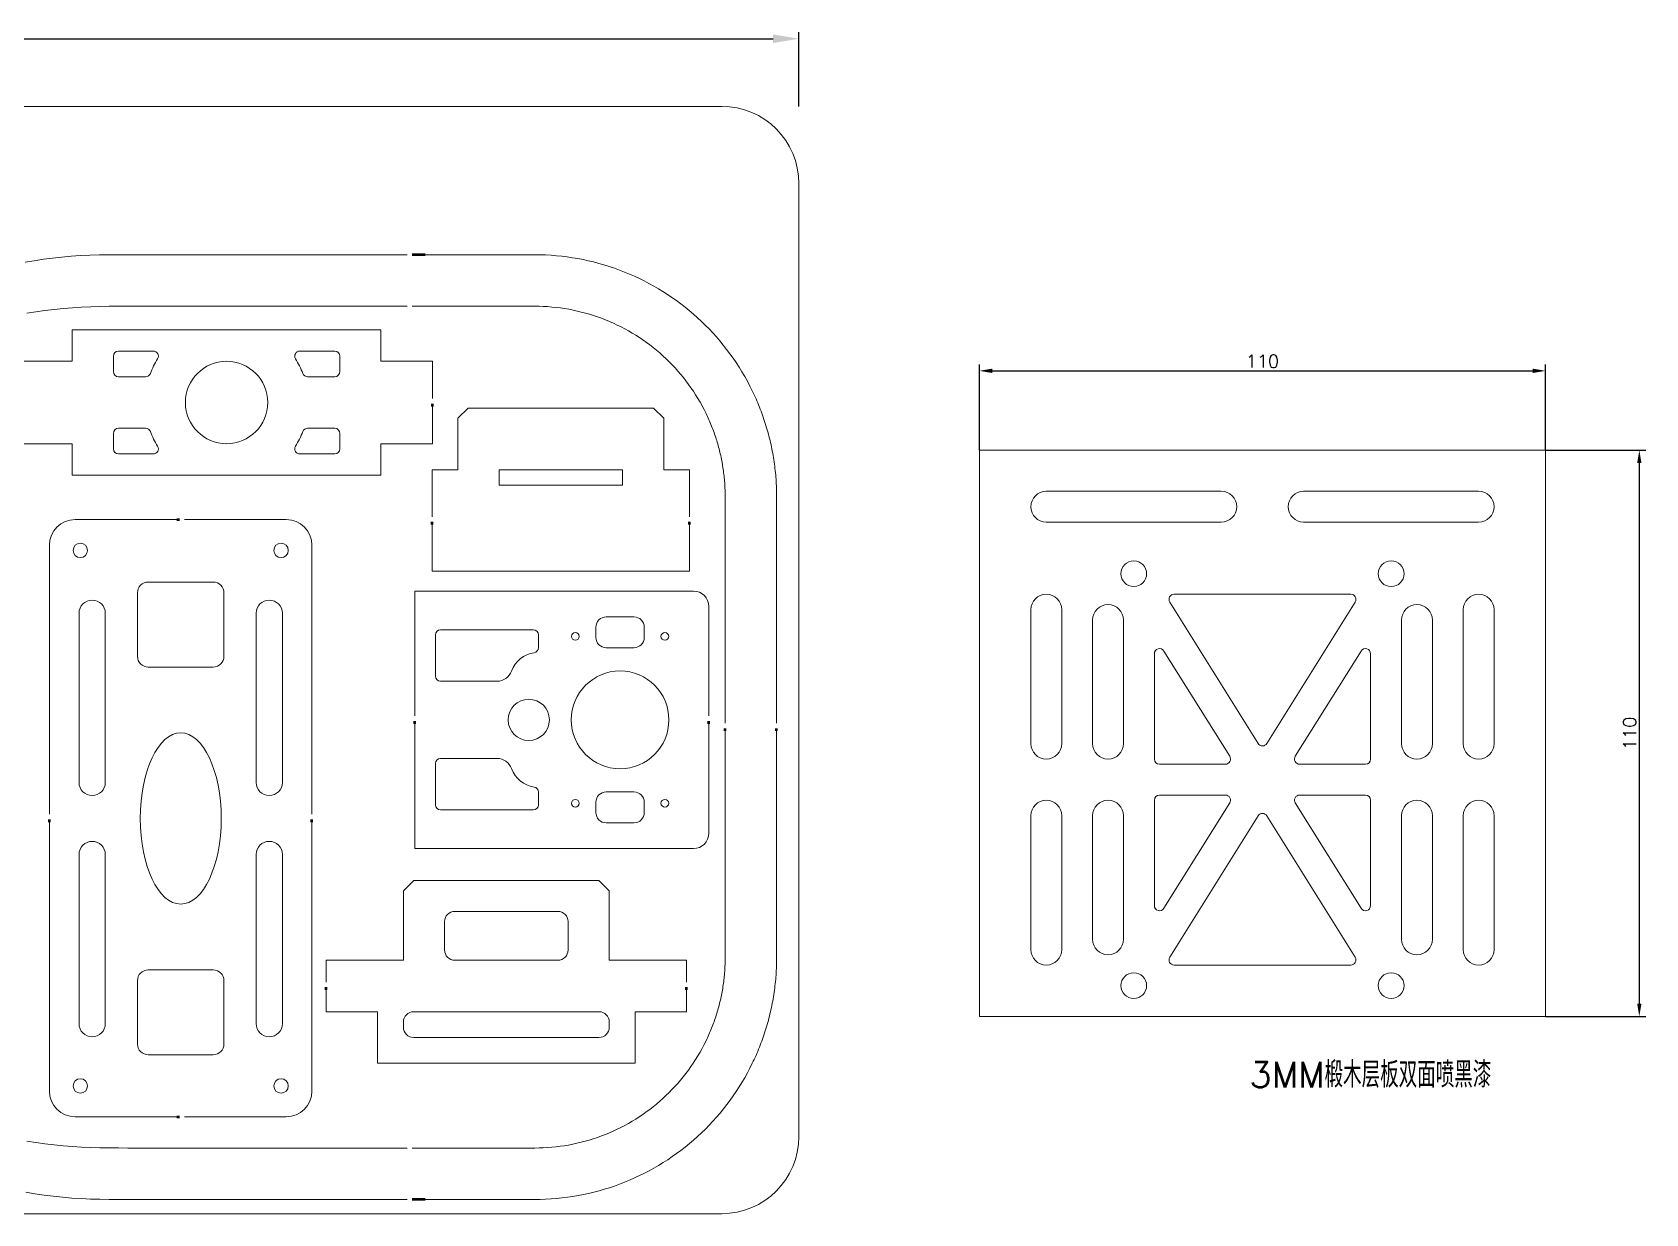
# Model space of a CAD drawing. Header units: millimetres. Extents: x 1599 to 2374, y 866 to 1112.
# Drawn here: x 2060.1 to 2373.5, y 878.7 to 1108.1 of the extents above; entities that cross this region are included whole.
import ezdxf

# ---------------------------------------------------------------- set-up
doc = ezdxf.new("R2010")
doc.units = ezdxf.units.MM
doc.layers.add('1粗实线', color=255, linetype='Continuous', lineweight=50)
doc.layers.add('6标注层', color=3, linetype='Continuous', lineweight=25)
doc.layers.add('2', color=7, linetype='Continuous', true_color=0xffffff)
doc.styles.get("Standard").update_dxf_attribs({"font": 'txt', "bigfont": 'gbcbig.shx'})
doc.dimstyles.new('ISO-25', dxfattribs={"dimtxt": 2.5, "dimasz": 2.5, "dimexe": 1.25, "dimexo": 0, "dimtad": 1, "dimdsep": 46, "dimtxsty": 'Standard', "dimcen": 2.5, "dimadec": 0, "dimazin": 0, "dimtfac": 1, "dimtmove": 0, "dimatfit": 3, "dimfxl": 1, "dimarcsym": 0})

# ---------------------------------------------------------------- blocks, each defined once
blk = doc.blocks.new('*D1')
at = {"layer": '6标注层', "color": 0, "lineweight": -2}
for p, q in [((2244.08, 1026.98), (2244.08, 1043.62)), ((2246.58, 1042.37), (2351.58, 1042.37)), ((2354.08, 1026.98), (2354.08, 1043.62))]:
    blk.add_line(p, q, dxfattribs=at)
at = {"layer": '6标注层', "color": 0}
for points in [[(2246.58, 1042.79), (2246.58, 1041.95), (2244.08, 1042.37)], [(2351.58, 1042.79), (2351.58, 1041.95), (2354.08, 1042.37)]]:
    blk.add_solid(points, dxfattribs=at)
at = {"layer": 'Defpoints', "color": 0}
for p in [(2354.08, 1042.37), (2244.08, 1026.98), (2354.08, 1026.98)]:
    blk.add_point(p, dxfattribs=at)
at = {"layer": '6标注层', "color": 0, "insert": (2299.08, 1044.24), "char_height": 2.5, "attachment_point": 5}
blk.add_mtext('110', dxfattribs=at)
blk = doc.blocks.new('*D2')
at = {"layer": '6标注层', "color": 0, "lineweight": -2}
for p, q in [((2354.08, 1026.98), (2373.54, 1026.98)), ((2372.29, 1024.48), (2372.29, 919.48)), ((2354.08, 916.98), (2373.54, 916.98))]:
    blk.add_line(p, q, dxfattribs=at)
at = {"layer": '6标注层', "color": 0}
for points in [[(2371.88, 1024.48), (2372.71, 1024.48), (2372.29, 1026.98)], [(2371.88, 919.48), (2372.71, 919.48), (2372.29, 916.98)]]:
    blk.add_solid(points, dxfattribs=at)
at = {"layer": 'Defpoints', "color": 0}
for p in [(2354.08, 1026.98), (2354.08, 916.98), (2372.29, 916.98)]:
    blk.add_point(p, dxfattribs=at)
at = {"layer": '6标注层', "color": 0, "insert": (2370.42, 971.98), "char_height": 2.5, "attachment_point": 5, "rotation": 90}
blk.add_mtext('110', dxfattribs=at)

msp = doc.modelspace()

# ---------------------------------------------------------------- linework, layer by layer
at = {"layer": '1粗实线', "lineweight": 18}
for p, q in [((1774.019, 1093.737), (2194.019, 1093.737)), ((2209.019, 1078.737), (2209.019, 893.685)), ((2058.67, 1063.451), (2060.452, 1063.765)), ((2060.452, 1063.765), (2062.241, 1064.04)), ((2062.241, 1064.04), (2064.037, 1064.274)), ((2064.037, 1064.274), (2065.839, 1064.468)), ((2065.839, 1064.468), (2067.649, 1064.622)), ((2067.649, 1064.622), (2069.465, 1064.738)), ((2069.465, 1064.738), (2071.287, 1064.82)), ((2071.287, 1064.82), (2073.114, 1064.871)), ((2073.114, 1064.871), (2074.946, 1064.899)), ((2074.946, 1064.899), (2076.78, 1064.909)), ((2076.78, 1064.909), (2078.615, 1064.911)), ((2078.615, 1064.911), (2079.795, 1064.912)), ((2079.795, 1064.912), (2080.975, 1064.912)), ((2080.975, 1064.912), (2082.155, 1064.913)), ((2082.155, 1064.913), (2083.334, 1064.913)), ((2083.334, 1064.913), (2084.514, 1064.913)), ((2084.514, 1064.913), (2085.694, 1064.913)), ((2085.694, 1064.913), (2086.874, 1064.914)), ((2086.874, 1064.914), (2088.053, 1064.914)), ((2088.053, 1064.914), (2089.233, 1064.914)), ((2089.233, 1064.914), (2090.413, 1064.915)), ((2090.413, 1064.915), (2091.593, 1064.915)), ((2091.593, 1064.915), (2092.772, 1064.915)), ((2092.772, 1064.915), (2093.952, 1064.915)), ((2093.952, 1064.915), (2095.132, 1064.916)), ((2095.132, 1064.916), (2096.312, 1064.916)), ((2096.312, 1064.916), (2097.491, 1064.916)), ((2097.491, 1064.916), (2098.671, 1064.916)), ((2098.671, 1064.916), (2099.851, 1064.916)), ((2099.851, 1064.916), (2101.031, 1064.917)), ((2101.031, 1064.917), (2102.211, 1064.917)), ((2102.211, 1064.917), (2103.39, 1064.917)), ((2103.39, 1064.917), (2104.57, 1064.917)), ((2104.57, 1064.917), (2105.75, 1064.917)), ((2105.75, 1064.917), (2106.93, 1064.918)), ((2106.93, 1064.918), (2108.109, 1064.918)), ((2108.109, 1064.918), (2109.289, 1064.918)), ((2109.289, 1064.918), (2110.469, 1064.918)), ((2110.469, 1064.918), (2111.649, 1064.918)), ((2111.649, 1064.918), (2112.828, 1064.918)), ((2112.828, 1064.918), (2114.008, 1064.918)), ((2114.008, 1064.918), (2115.188, 1064.918)), ((2115.188, 1064.918), (2116.368, 1064.918)), ((2116.368, 1064.918), (2117.547, 1064.919)), ((2117.547, 1064.919), (2118.727, 1064.919)), ((2118.727, 1064.919), (2119.907, 1064.919)), ((2119.907, 1064.919), (2121.087, 1064.919)), ((2121.087, 1064.919), (2122.266, 1064.919)), ((2122.266, 1064.919), (2123.446, 1064.919)), ((2123.446, 1064.919), (2124.626, 1064.919)), ((2124.626, 1064.919), (2125.806, 1064.919)), ((2125.806, 1064.919), (2126.985, 1064.919)), ((2126.985, 1064.919), (2128.165, 1064.919)), ((2128.165, 1064.919), (2129.345, 1064.919)), ((2129.345, 1064.919), (2130.525, 1064.919)), ((2130.525, 1064.919), (2131.704, 1064.919)), ((2131.704, 1064.919), (2132.884, 1064.919)), ((2136.423, 1064.918), (2137.603, 1064.918)), ((2137.603, 1064.918), (2157.7, 1064.918)), ((2157.7, 1064.918), (2158.759, 1064.907)), ((2158.759, 1064.907), (2159.813, 1064.871)), ((2159.813, 1064.871), (2160.864, 1064.812)), ((2160.864, 1064.812), (2161.91, 1064.73)), ((2161.91, 1064.73), (2162.953, 1064.624)), ((2162.953, 1064.624), (2163.991, 1064.495)), ((2163.991, 1064.495), (2165.026, 1064.344)), ((2165.026, 1064.344), (2166.057, 1064.17)), ((2166.057, 1064.17), (2167.084, 1063.972)), ((2167.084, 1063.972), (2168.107, 1063.752)), ((2168.107, 1063.752), (2169.126, 1063.508)), ((2169.126, 1063.508), (2170.141, 1063.242)), ((2170.141, 1063.242), (2171.153, 1062.952)), ((2171.153, 1062.952), (2172.16, 1062.639)), ((2172.16, 1062.639), (2173.163, 1062.302)), ((2173.163, 1062.302), (2174.159, 1061.943)), ((2174.159, 1061.943), (2175.143, 1061.562)), ((2175.143, 1061.562), (2176.116, 1061.16)), ((2176.116, 1061.16), (2177.077, 1060.738)), ((2177.077, 1060.738), (2178.027, 1060.295)), ((2178.027, 1060.295), (2178.966, 1059.832)), ((2178.966, 1059.832), (2179.893, 1059.349)), ((2179.893, 1059.349), (2180.809, 1058.845)), ((2180.809, 1058.845), (2181.714, 1058.321)), ((2181.714, 1058.321), (2182.608, 1057.776)), ((2182.608, 1057.776), (2183.49, 1057.211)), ((2183.49, 1057.211), (2184.361, 1056.625)), ((2184.361, 1056.625), (2185.22, 1056.019)), ((2079.798, 1054.912), (2078.618, 1054.911)), ((2080.978, 1054.912), (2079.798, 1054.912)), ((2082.157, 1054.913), (2080.978, 1054.912)), ((2083.337, 1054.913), (2082.157, 1054.913)), ((2084.517, 1054.913), (2083.337, 1054.913)), ((2085.697, 1054.913), (2084.517, 1054.913)), ((2086.876, 1054.914), (2085.697, 1054.913)), ((2088.056, 1054.914), (2086.876, 1054.914)), ((2089.236, 1054.914), (2088.056, 1054.914)), ((2090.415, 1054.915), (2089.236, 1054.914)), ((2091.595, 1054.915), (2090.415, 1054.915)), ((2092.775, 1054.915), (2091.595, 1054.915)), ((2093.954, 1054.915), (2092.775, 1054.915)), ((2095.134, 1054.916), (2093.954, 1054.915)), ((2096.314, 1054.916), (2095.134, 1054.916)), ((2097.493, 1054.916), (2096.314, 1054.916)), ((2098.673, 1054.916), (2097.493, 1054.916)), ((2099.853, 1054.916), (2098.673, 1054.916)), ((2101.032, 1054.917), (2099.853, 1054.916)), ((2102.212, 1054.917), (2101.032, 1054.917)), ((2103.392, 1054.917), (2102.212, 1054.917)), ((2104.572, 1054.917), (2103.392, 1054.917)), ((2105.751, 1054.917), (2104.572, 1054.917)), ((2106.931, 1054.918), (2105.751, 1054.917)), ((2108.111, 1054.918), (2106.931, 1054.918)), ((2109.29, 1054.918), (2108.111, 1054.918)), ((2110.47, 1054.918), (2109.29, 1054.918)), ((2111.65, 1054.918), (2110.47, 1054.918)), ((2112.829, 1054.918), (2111.65, 1054.918)), ((2114.009, 1054.918), (2112.829, 1054.918)), ((2115.189, 1054.918), (2114.009, 1054.918)), ((2116.368, 1054.918), (2115.189, 1054.918)), ((2117.548, 1054.919), (2116.368, 1054.918)), ((2118.728, 1054.919), (2117.548, 1054.919)), ((2119.907, 1054.919), (2118.728, 1054.919)), ((2121.087, 1054.919), (2119.907, 1054.919)), ((2122.267, 1054.919), (2121.087, 1054.919)), ((2123.447, 1054.919), (2122.267, 1054.919)), ((2124.626, 1054.919), (2123.447, 1054.919)), ((2125.806, 1054.919), (2124.626, 1054.919)), ((2126.986, 1054.919), (2125.806, 1054.919)), ((2128.165, 1054.919), (2126.986, 1054.919)), ((2129.345, 1054.919), (2128.165, 1054.919)), ((2130.525, 1054.919), (2129.345, 1054.919)), ((2132.884, 1054.919), (2130.525, 1054.919)), ((2137.603, 1054.918), (2133.884, 1054.919)), ((2157.7, 1054.918), (2137.603, 1054.918)), ((2158.535, 1054.909), (2157.7, 1054.918)), ((2159.368, 1054.881), (2158.535, 1054.909)), ((2160.2, 1054.834), (2159.368, 1054.881)), ((2161.032, 1054.768), (2160.2, 1054.834)), ((2161.862, 1054.684), (2161.032, 1054.768)), ((2162.688, 1054.581), (2161.862, 1054.684)), ((2163.509, 1054.46), (2162.688, 1054.581)), ((2164.325, 1054.321), (2163.509, 1054.46)), ((2165.136, 1054.164), (2164.325, 1054.321)), ((2165.942, 1053.989), (2165.136, 1054.164)), ((2166.743, 1053.796), (2165.942, 1053.989)), ((2167.539, 1053.586), (2166.743, 1053.796)), ((2168.33, 1053.359), (2167.539, 1053.586)), ((2169.115, 1053.114), (2168.33, 1053.359)), ((2185.22, 1056.019), (2186.068, 1055.392)), ((2186.068, 1055.392), (2186.904, 1054.744)), ((2186.904, 1054.744), (2187.726, 1054.077)), ((2187.726, 1054.077), (2188.531, 1053.393)), ((2188.531, 1053.393), (2189.318, 1052.694)), ((2067.83, 1044.222), (2067.83, 1050.344)), ((2067.83, 1050.344), (2127.83, 1050.344)), ((2127.83, 1050.344), (2127.83, 1044.222)), ((2169.897, 1052.851), (2169.115, 1053.114)), ((2170.672, 1052.57), (2169.897, 1052.851)), ((2171.443, 1052.271), (2170.672, 1052.57)), ((2172.209, 1051.955), (2171.443, 1052.271)), ((2172.97, 1051.62), (2172.209, 1051.955)), ((2173.726, 1051.268), (2172.97, 1051.62)), ((2174.472, 1050.899), (2173.726, 1051.268)), ((2175.208, 1050.514), (2174.472, 1050.899)), ((2175.933, 1050.114), (2175.208, 1050.514)), ((2176.647, 1049.699), (2175.933, 1050.114)), ((2189.318, 1052.694), (2190.087, 1051.979)), ((2190.087, 1051.979), (2190.838, 1051.248)), ((2190.838, 1051.248), (2191.572, 1050.502)), ((2191.572, 1050.502), (2192.289, 1049.74)), ((2177.351, 1049.269), (2176.647, 1049.699)), ((2178.044, 1048.824), (2177.351, 1049.269)), ((2178.726, 1048.364), (2178.044, 1048.824)), ((2179.398, 1047.888), (2178.726, 1048.364)), ((2180.059, 1047.398), (2179.398, 1047.888)), ((2180.71, 1046.893), (2180.059, 1047.398)), ((2192.289, 1049.74), (2192.988, 1048.963)), ((2192.988, 1048.963), (2193.67, 1048.17)), ((2193.67, 1048.17), (2194.335, 1047.362)), ((2194.335, 1047.362), (2194.982, 1046.538)), ((2067.83, 1044.222), (2057.83, 1044.222)), ((2075.83, 1045.222), (2075.83, 1042.222)), ((2083.586, 1046.222), (2076.83, 1046.222)), ((2118.83, 1046.222), (2112.075, 1046.222)), ((2119.83, 1042.222), (2119.83, 1045.222)), ((2137.83, 1044.222), (2127.83, 1044.222)), ((2137.83, 1036.972), (2137.83, 1044.222)), ((2181.351, 1046.373), (2180.71, 1046.893)), ((2181.981, 1045.837), (2181.351, 1046.373)), ((2182.6, 1045.287), (2181.981, 1045.837)), ((2183.208, 1044.721), (2182.6, 1045.287)), ((2183.805, 1044.139), (2183.208, 1044.721)), ((2184.389, 1043.545), (2183.805, 1044.139)), ((2194.982, 1046.538), (2195.611, 1045.699)), ((2195.611, 1045.699), (2196.223, 1044.844)), ((2196.223, 1044.844), (2196.817, 1043.973)), ((2196.817, 1043.973), (2197.394, 1043.086)), ((2076.83, 1041.222), (2082.085, 1041.222)), ((2113.575, 1041.222), (2118.83, 1041.222)), ((2184.957, 1042.939), (2184.389, 1043.545)), ((2185.51, 1042.323), (2184.957, 1042.939)), ((2186.048, 1041.696), (2185.51, 1042.323)), ((2186.571, 1041.058), (2186.048, 1041.696)), ((2187.08, 1040.41), (2186.571, 1041.058)), ((2197.394, 1043.086), (2197.951, 1042.185)), ((2197.951, 1042.185), (2198.488, 1041.271)), ((2198.488, 1041.271), (2199.004, 1040.346)), ((2187.573, 1039.75), (2187.08, 1040.41)), ((2188.051, 1039.081), (2187.573, 1039.75)), ((2188.514, 1038.4), (2188.051, 1039.081)), ((2188.963, 1037.709), (2188.514, 1038.4)), ((2189.396, 1037.007), (2188.963, 1037.709)), ((2199.004, 1040.346), (2199.499, 1039.41)), ((2199.499, 1039.41), (2199.973, 1038.462)), ((2199.973, 1038.462), (2200.157, 1038.078)), ((2200.157, 1038.078), (2200.338, 1037.692)), ((2200.338, 1037.692), (2200.516, 1037.305)), ((2137.83, 1028.222), (2137.83, 1035.472)), ((2142.757, 1033.149), (2144.757, 1035.149)), ((2144.757, 1035.149), (2180.757, 1035.149)), ((2180.757, 1035.149), (2182.757, 1033.149)), ((2189.815, 1036.294), (2189.396, 1037.007)), ((2190.218, 1035.571), (2189.815, 1036.294)), ((2190.606, 1034.836), (2190.218, 1035.571)), ((2190.979, 1034.091), (2190.606, 1034.836)), ((2200.516, 1037.305), (2200.689, 1036.916)), ((2200.689, 1036.916), (2200.86, 1036.526)), ((2200.86, 1036.526), (2201.026, 1036.135)), ((2201.026, 1036.135), (2201.19, 1035.742)), ((2201.19, 1035.742), (2201.349, 1035.347)), ((2201.349, 1035.347), (2201.505, 1034.951)), ((2201.505, 1034.951), (2201.658, 1034.554)), ((2201.658, 1034.554), (2201.807, 1034.155)), ((2142.757, 1023.149), (2142.757, 1033.149)), ((2182.757, 1033.149), (2182.757, 1023.149)), ((2191.124, 1033.789), (2190.979, 1034.091)), ((2191.266, 1033.485), (2191.124, 1033.789)), ((2191.406, 1033.181), (2191.266, 1033.485)), ((2191.542, 1032.875), (2191.406, 1033.181)), ((2191.676, 1032.569), (2191.542, 1032.875)), ((2191.807, 1032.261), (2191.676, 1032.569)), ((2191.935, 1031.953), (2191.807, 1032.261)), ((2192.06, 1031.643), (2191.935, 1031.953)), ((2192.183, 1031.333), (2192.06, 1031.643)), ((2192.302, 1031.021), (2192.183, 1031.333)), ((2201.807, 1034.155), (2201.952, 1033.755)), ((2201.952, 1033.755), (2202.094, 1033.353)), ((2202.094, 1033.353), (2202.232, 1032.95)), ((2202.232, 1032.95), (2202.366, 1032.546)), ((2202.366, 1032.546), (2202.497, 1032.14)), ((2202.497, 1032.14), (2202.624, 1031.734)), ((2202.624, 1031.734), (2202.747, 1031.327)), ((2202.747, 1031.327), (2202.867, 1030.918)), ((2057.83, 1028.222), (2067.83, 1028.222)), ((2067.83, 1022.1), (2067.83, 1028.222)), ((2075.83, 1030.222), (2075.83, 1027.222)), ((2082.085, 1031.222), (2076.83, 1031.222)), ((2118.83, 1031.222), (2113.575, 1031.222)), ((2119.83, 1027.222), (2119.83, 1030.222)), ((2127.83, 1028.222), (2127.83, 1022.1)), ((2127.83, 1028.222), (2137.83, 1028.222)), ((2192.419, 1030.709), (2192.302, 1031.021)), ((2192.533, 1030.396), (2192.419, 1030.709)), ((2192.644, 1030.081), (2192.533, 1030.396)), ((2192.752, 1029.766), (2192.644, 1030.081)), ((2192.858, 1029.449), (2192.752, 1029.766)), ((2192.96, 1029.132), (2192.858, 1029.449)), ((2193.06, 1028.813), (2192.96, 1029.132)), ((2193.157, 1028.494), (2193.06, 1028.813)), ((2193.251, 1028.173), (2193.157, 1028.494)), ((2193.342, 1027.852), (2193.251, 1028.173)), ((2202.867, 1030.918), (2202.982, 1030.509)), ((2202.982, 1030.509), (2203.095, 1030.098)), ((2203.095, 1030.098), (2203.203, 1029.686)), ((2203.203, 1029.686), (2203.308, 1029.274)), ((2203.308, 1029.274), (2203.409, 1028.86)), ((2203.409, 1028.86), (2203.506, 1028.445)), ((2203.506, 1028.445), (2203.6, 1028.03)), ((2076.83, 1026.222), (2083.586, 1026.222)), ((2112.075, 1026.222), (2118.83, 1026.222)), ((2193.43, 1027.529), (2193.342, 1027.852)), ((2193.516, 1027.206), (2193.43, 1027.529)), ((2193.598, 1026.881), (2193.516, 1027.206)), ((2193.678, 1026.555), (2193.598, 1026.881)), ((2193.755, 1026.229), (2193.678, 1026.555)), ((2193.829, 1025.902), (2193.755, 1026.229)), ((2193.9, 1025.574), (2193.829, 1025.902)), ((2193.967, 1025.245), (2193.9, 1025.574)), ((2194.032, 1024.916), (2193.967, 1025.245)), ((2203.6, 1028.03), (2203.689, 1027.613)), ((2203.689, 1027.613), (2203.775, 1027.197)), ((2203.775, 1027.197), (2203.857, 1026.779)), ((2203.857, 1026.779), (2203.936, 1026.361)), ((2203.936, 1026.361), (2204.01, 1025.943)), ((2204.01, 1025.943), (2204.081, 1025.524)), ((2204.081, 1025.524), (2204.147, 1025.105)), ((2204.147, 1025.105), (2204.21, 1024.686)), ((2067.83, 1022.1), (2127.83, 1022.1)), ((2137.757, 1023.149), (2142.757, 1023.149)), ((2137.757, 1014.049), (2137.757, 1023.149)), ((2150.757, 1023.149), (2150.757, 1020.149)), ((2174.757, 1023.149), (2150.757, 1023.149)), ((2174.757, 1020.149), (2174.757, 1023.149)), ((2182.757, 1023.149), (2187.757, 1023.149)), ((2187.757, 1023.149), (2187.757, 1014.049)), ((2194.094, 1024.587), (2194.032, 1024.916)), ((2194.153, 1024.257), (2194.094, 1024.587)), ((2194.209, 1023.927), (2194.153, 1024.257)), ((2194.262, 1023.596), (2194.209, 1023.927)), ((2194.312, 1023.264), (2194.262, 1023.596)), ((2194.359, 1022.933), (2194.312, 1023.264)), ((2194.403, 1022.6), (2194.359, 1022.933)), ((2194.444, 1022.267), (2194.403, 1022.6)), ((2194.482, 1021.934), (2194.444, 1022.267)), ((2194.517, 1021.6), (2194.482, 1021.934)), ((2204.21, 1024.686), (2204.27, 1024.266)), ((2204.27, 1024.266), (2204.325, 1023.846)), ((2204.325, 1023.846), (2204.376, 1023.425)), ((2204.376, 1023.425), (2204.424, 1023.004)), ((2204.424, 1023.004), (2204.468, 1022.582)), ((2204.468, 1022.582), (2204.508, 1022.16)), ((2204.508, 1022.16), (2204.545, 1021.738)), ((2150.757, 1020.149), (2174.757, 1020.149)), ((2194.548, 1021.266), (2194.517, 1021.6)), ((2194.577, 1020.932), (2194.548, 1021.266)), ((2194.603, 1020.598), (2194.577, 1020.932)), ((2194.626, 1020.264), (2194.603, 1020.598)), ((2194.646, 1019.929), (2194.626, 1020.264)), ((2194.662, 1019.594), (2194.646, 1019.929)), ((2194.676, 1019.26), (2194.662, 1019.594)), ((2194.686, 1018.925), (2194.676, 1019.26)), ((2194.694, 1018.589), (2194.686, 1018.925)), ((2204.545, 1021.738), (2204.577, 1021.315)), ((2204.577, 1021.315), (2204.606, 1020.892)), ((2204.606, 1020.892), (2204.631, 1020.469)), ((2204.631, 1020.469), (2204.652, 1020.045)), ((2204.652, 1020.045), (2204.669, 1019.62)), ((2204.669, 1019.62), (2204.683, 1019.195)), ((2204.683, 1019.195), (2204.692, 1018.77)), ((2204.692, 1018.77), (2204.698, 1018.344)), ((2194.699, 1018.254), (2194.694, 1018.589)), ((2194.7, 1017.918), (2194.699, 1018.254)), ((2194.7, 973.929), (2194.7, 1017.918)), ((2204.698, 1018.344), (2204.7, 1017.918)), ((2204.7, 1017.918), (2204.7, 973.929)), ((2088.17, 1013.5), (2068.42, 1013.5)), ((2109.42, 1013.5), (2089.67, 1013.5)), ((2137.757, 1003.449), (2137.757, 1012.549)), ((2187.757, 1012.549), (2187.757, 1003.449)), ((2063.42, 956.25), (2063.42, 1008.5)), ((2114.42, 956.25), (2114.42, 1008.5)), ((2137.757, 1003.449), (2187.757, 1003.449)), ((2095.22, 1001.343), (2082.62, 1001.343)), ((2080.52, 999.243), (2080.52, 986.943)), ((2097.32, 986.943), (2097.32, 999.243)), ((2134.419, 999.594), (2188.527, 999.594)), ((2134.419, 975.344), (2134.419, 999.594)), ((2069.17, 995.293), (2069.17, 962.443)), ((2074.27, 962.443), (2074.27, 995.293)), ((2103.57, 995.293), (2103.57, 962.443)), ((2108.67, 962.443), (2108.67, 995.293)), ((2171.577, 994.594), (2176.977, 994.594)), ((2191.527, 996.594), (2191.527, 975.344)), ((2138.419, 983.094), (2138.419, 991.094)), ((2139.419, 992.094), (2157.419, 992.094)), ((2158.419, 991.094), (2158.419, 988.624)), ((2169.577, 990.594), (2169.577, 992.594)), ((2178.977, 992.594), (2178.977, 990.594)), ((2176.977, 988.594), (2171.577, 988.594)), ((2082.62, 984.843), (2095.22, 984.843)), ((2150.388, 982.094), (2139.419, 982.094)), ((2134.419, 949.594), (2134.419, 973.844)), ((2191.527, 973.844), (2191.527, 952.594)), ((2194.7, 928.439), (2194.7, 972.429)), ((2204.7, 972.429), (2204.7, 928.439)), ((2138.419, 958.094), (2138.419, 966.094)), ((2139.419, 967.094), (2150.388, 967.094)), ((2158.419, 960.564), (2158.419, 958.094)), ((2171.577, 960.594), (2176.977, 960.594)), ((2157.419, 957.094), (2139.419, 957.094)), ((2169.577, 956.594), (2169.577, 958.594)), ((2178.977, 958.594), (2178.977, 956.594)), ((2063.42, 902.5), (2063.42, 954.75)), ((2114.42, 902.5), (2114.42, 954.75)), ((2176.977, 954.594), (2171.577, 954.594)), ((2069.17, 948.443), (2069.17, 915.593)), ((2074.27, 915.593), (2074.27, 948.443)), ((2103.57, 948.443), (2103.57, 915.593)), ((2108.67, 915.593), (2108.67, 948.443)), ((2188.527, 949.594), (2134.419, 949.594)), ((2134.182, 943.404), (2132.182, 941.404)), ((2132.182, 927.904), (2132.182, 941.404)), ((2134.182, 943.404), (2170.182, 943.404)), ((2172.182, 941.404), (2170.182, 943.404)), ((2172.182, 941.404), (2172.182, 927.904)), ((2142.182, 937.404), (2162.182, 937.404)), ((2140.182, 929.904), (2140.182, 935.404)), ((2164.182, 935.404), (2164.182, 929.904)), ((2117.182, 927.904), (2132.182, 927.904)), ((2117.182, 923.654), (2117.182, 927.904)), ((2162.182, 927.904), (2142.182, 927.904)), ((2172.182, 927.904), (2187.182, 927.904)), ((2187.182, 927.904), (2187.182, 923.654)), ((2194.694, 927.769), (2194.699, 928.104)), ((2194.699, 928.104), (2194.7, 928.439)), ((2204.698, 928.013), (2204.692, 927.587)), ((2204.7, 928.439), (2204.698, 928.013)), ((2095.22, 926.043), (2082.62, 926.043)), ((2194.483, 924.436), (2194.518, 924.768)), ((2194.518, 924.768), (2194.549, 925.1)), ((2194.549, 925.1), (2194.578, 925.432)), ((2194.578, 925.432), (2194.603, 925.765)), ((2194.603, 925.765), (2194.626, 926.098)), ((2194.626, 926.098), (2194.646, 926.432)), ((2194.646, 926.432), (2194.662, 926.765)), ((2194.662, 926.765), (2194.676, 927.1)), ((2194.676, 927.1), (2194.687, 927.434)), ((2194.687, 927.434), (2194.694, 927.769)), ((2204.577, 925.036), (2204.544, 924.612)), ((2204.606, 925.461), (2204.577, 925.036)), ((2204.631, 925.886), (2204.606, 925.461)), ((2204.652, 926.311), (2204.631, 925.886)), ((2204.669, 926.736), (2204.652, 926.311)), ((2204.683, 927.162), (2204.669, 926.736)), ((2204.692, 927.587), (2204.683, 927.162)), ((2080.52, 923.943), (2080.52, 911.643)), ((2097.32, 911.643), (2097.32, 923.943)), ((2117.182, 917.904), (2117.182, 922.154)), ((2187.182, 922.154), (2187.182, 917.904)), ((2194.037, 921.465), (2194.099, 921.794)), ((2194.099, 921.794), (2194.157, 922.123)), ((2194.157, 922.123), (2194.213, 922.453)), ((2194.213, 922.453), (2194.265, 922.782)), ((2194.265, 922.782), (2194.315, 923.113)), ((2194.315, 923.113), (2194.361, 923.443)), ((2194.361, 923.443), (2194.405, 923.774)), ((2194.405, 923.774), (2194.445, 924.105)), ((2194.445, 924.105), (2194.483, 924.436)), ((2204.207, 921.65), (2204.144, 921.23)), ((2204.267, 922.072), (2204.207, 921.65)), ((2204.323, 922.494), (2204.267, 922.072)), ((2204.375, 922.917), (2204.323, 922.494)), ((2204.423, 923.34), (2204.375, 922.917)), ((2204.467, 923.764), (2204.423, 923.34)), ((2204.508, 924.188), (2204.467, 923.764)), ((2204.544, 924.612), (2204.508, 924.188)), ((2193.257, 918.207), (2193.348, 918.529)), ((2193.348, 918.529), (2193.437, 918.852)), ((2193.437, 918.852), (2193.522, 919.177)), ((2193.522, 919.177), (2193.604, 919.501)), ((2193.604, 919.501), (2193.684, 919.827)), ((2193.684, 919.827), (2193.761, 920.154)), ((2193.761, 920.154), (2193.834, 920.481)), ((2193.834, 920.481), (2193.905, 920.809)), ((2193.905, 920.809), (2193.972, 921.137)), ((2193.972, 921.137), (2194.037, 921.465)), ((2203.684, 918.718), (2203.594, 918.302)), ((2203.77, 919.135), (2203.684, 918.718)), ((2203.852, 919.552), (2203.77, 919.135)), ((2203.931, 919.971), (2203.852, 919.552)), ((2204.006, 920.39), (2203.931, 919.971)), ((2204.077, 920.809), (2204.006, 920.39)), ((2204.144, 921.23), (2204.077, 920.809)), ((2127.182, 917.904), (2117.182, 917.904)), ((2127.182, 907.904), (2127.182, 917.904)), ((2132.182, 914.904), (2132.182, 915.904)), ((2134.182, 917.904), (2170.182, 917.904)), ((2172.182, 915.904), (2172.182, 914.904)), ((2187.182, 917.904), (2177.182, 917.904)), ((2177.182, 917.904), (2177.182, 907.904)), ((2192.185, 915.031), (2192.305, 915.344)), ((2192.305, 915.344), (2192.422, 915.658)), ((2192.422, 915.658), (2192.537, 915.973)), ((2192.537, 915.973), (2192.649, 916.29)), ((2192.649, 916.29), (2192.757, 916.607)), ((2192.757, 916.607), (2192.863, 916.925)), ((2192.863, 916.925), (2192.966, 917.245)), ((2192.966, 917.245), (2193.066, 917.564)), ((2193.066, 917.564), (2193.163, 917.885)), ((2193.163, 917.885), (2193.257, 918.207)), ((2202.859, 915.415), (2202.74, 915.007)), ((2202.975, 915.824), (2202.859, 915.415)), ((2203.088, 916.234), (2202.975, 915.824)), ((2203.196, 916.645), (2203.088, 916.234)), ((2203.301, 917.058), (2203.196, 916.645)), ((2203.402, 917.471), (2203.301, 917.058)), ((2203.5, 917.886), (2203.402, 917.471)), ((2203.594, 918.302), (2203.5, 917.886)), ((2170.182, 912.904), (2134.182, 912.904)), ((2190.605, 911.521), (2190.979, 912.267)), ((2190.979, 912.267), (2191.124, 912.569)), ((2191.124, 912.569), (2191.266, 912.873)), ((2191.266, 912.873), (2191.406, 913.178)), ((2191.406, 913.178), (2191.543, 913.484)), ((2191.543, 913.484), (2191.677, 913.791)), ((2191.677, 913.791), (2191.808, 914.099)), ((2191.808, 914.099), (2191.937, 914.409)), ((2191.937, 914.409), (2192.062, 914.719)), ((2192.062, 914.719), (2192.185, 915.031)), ((2201.803, 912.192), (2201.654, 911.795)), ((2201.947, 912.59), (2201.803, 912.192)), ((2202.088, 912.99), (2201.947, 912.59)), ((2202.226, 913.391), (2202.088, 912.99)), ((2202.36, 913.793), (2202.226, 913.391)), ((2202.49, 914.197), (2202.36, 913.793)), ((2202.617, 914.601), (2202.49, 914.197)), ((2202.74, 915.007), (2202.617, 914.601)), ((2082.62, 909.543), (2095.22, 909.543)), ((2188.948, 908.626), (2189.387, 909.336)), ((2189.387, 909.336), (2189.81, 910.055)), ((2189.81, 910.055), (2190.216, 910.783)), ((2190.216, 910.783), (2190.605, 911.521)), ((2200.515, 909.052), (2200.338, 908.665)), ((2200.689, 909.44), (2200.515, 909.052)), ((2200.859, 909.829), (2200.689, 909.44)), ((2201.025, 910.22), (2200.859, 909.829)), ((2201.188, 910.612), (2201.025, 910.22)), ((2201.347, 911.005), (2201.188, 910.612)), ((2201.502, 911.399), (2201.347, 911.005)), ((2201.654, 911.795), (2201.502, 911.399)), ((2177.182, 907.904), (2127.182, 907.904)), ((2186.54, 905.26), (2187.049, 905.909)), ((2187.049, 905.909), (2187.545, 906.57)), ((2187.545, 906.57), (2188.027, 907.243)), ((2188.027, 907.243), (2188.495, 907.928)), ((2188.495, 907.928), (2188.948, 908.626)), ((2199.006, 906.016), (2198.494, 905.097)), ((2199.499, 906.949), (2199.006, 906.016)), ((2199.973, 907.896), (2199.499, 906.949)), ((2200.157, 908.28), (2199.973, 907.896)), ((2200.338, 908.665), (2200.157, 908.28)), ((2183.788, 902.201), (2184.365, 902.789)), ((2184.365, 902.789), (2184.93, 903.388)), ((2184.93, 903.388), (2185.48, 904)), ((2185.48, 904), (2186.017, 904.624)), ((2186.017, 904.624), (2186.54, 905.26)), ((2197.412, 903.3), (2196.842, 902.422)), ((2197.963, 904.192), (2197.412, 903.3)), ((2198.494, 905.097), (2197.963, 904.192)), ((2180.69, 899.449), (2181.338, 899.974)), ((2181.338, 899.974), (2181.971, 900.512)), ((2181.971, 900.512), (2182.591, 901.063)), ((2182.591, 901.063), (2183.196, 901.626)), ((2183.196, 901.626), (2183.788, 902.201)), ((2195.02, 899.87), (2194.375, 899.046)), ((2195.646, 900.707), (2195.02, 899.87)), ((2196.254, 901.558), (2195.646, 900.707)), ((2196.842, 902.422), (2196.254, 901.558)), ((2068.42, 897.5), (2088.17, 897.5)), ((2089.67, 897.5), (2109.42, 897.5)), ((2175.892, 896.221), (2176.605, 896.633)), ((2176.605, 896.633), (2177.308, 897.062)), ((2177.308, 897.062), (2178.003, 897.507)), ((2178.003, 897.507), (2178.688, 897.968)), ((2178.688, 897.968), (2179.365, 898.445)), ((2179.365, 898.445), (2180.032, 898.939)), ((2180.032, 898.939), (2180.69, 899.449)), ((2192.324, 896.656), (2191.602, 895.887)), ((2193.027, 897.439), (2192.324, 896.656)), ((2193.71, 898.236), (2193.027, 897.439)), ((2194.375, 899.046), (2193.71, 898.236)), ((2169.083, 893.234), (2169.873, 893.499)), ((2169.873, 893.499), (2170.657, 893.782)), ((2170.657, 893.782), (2171.432, 894.082)), ((2171.432, 894.082), (2172.198, 894.398)), ((2172.198, 894.398), (2172.955, 894.73)), ((2172.955, 894.73), (2173.702, 895.079)), ((2173.702, 895.079), (2174.441, 895.443)), ((2174.441, 895.443), (2175.171, 895.824)), ((2175.171, 895.824), (2175.892, 896.221)), ((2189.33, 893.674), (2188.543, 892.975)), ((2190.102, 894.393), (2189.33, 893.674)), ((2190.861, 895.132), (2190.102, 894.393)), ((2191.602, 895.887), (2190.861, 895.132)), ((2078.618, 891.446), (2079.798, 891.446)), ((2079.798, 891.446), (2080.978, 891.446)), ((2080.978, 891.446), (2082.157, 891.445)), ((2082.157, 891.445), (2083.337, 891.445)), ((2083.337, 891.445), (2084.517, 891.445)), ((2084.517, 891.445), (2085.697, 891.444)), ((2085.697, 891.444), (2086.876, 891.444)), ((2086.876, 891.444), (2088.056, 891.444)), ((2088.056, 891.444), (2089.236, 891.443)), ((2089.236, 891.443), (2090.415, 891.443)), ((2090.415, 891.443), (2091.595, 891.443)), ((2091.595, 891.443), (2092.775, 891.443)), ((2092.775, 891.443), (2093.954, 891.442)), ((2093.954, 891.442), (2095.134, 891.442)), ((2095.134, 891.442), (2096.314, 891.442)), ((2096.314, 891.442), (2097.493, 891.442)), ((2097.493, 891.442), (2098.673, 891.441)), ((2098.673, 891.441), (2099.853, 891.441)), ((2099.853, 891.441), (2101.032, 891.441)), ((2101.032, 891.441), (2102.212, 891.441)), ((2102.212, 891.441), (2103.392, 891.441)), ((2103.392, 891.441), (2104.572, 891.441)), ((2104.572, 891.441), (2105.751, 891.44)), ((2105.751, 891.44), (2106.931, 891.44)), ((2106.931, 891.44), (2108.111, 891.44)), ((2108.111, 891.44), (2109.29, 891.44)), ((2109.29, 891.44), (2110.47, 891.44)), ((2110.47, 891.44), (2111.65, 891.44)), ((2111.65, 891.44), (2112.829, 891.44)), ((2112.829, 891.44), (2114.009, 891.44)), ((2114.009, 891.44), (2115.189, 891.439)), ((2115.189, 891.439), (2116.368, 891.439)), ((2116.368, 891.439), (2117.548, 891.439)), ((2117.548, 891.439), (2118.728, 891.439)), ((2118.728, 891.439), (2119.907, 891.439)), ((2119.907, 891.439), (2121.087, 891.439)), ((2121.087, 891.439), (2122.267, 891.439)), ((2122.267, 891.439), (2123.447, 891.439)), ((2123.447, 891.439), (2124.626, 891.439)), ((2124.626, 891.439), (2125.806, 891.439)), ((2125.806, 891.439), (2126.986, 891.439)), ((2126.986, 891.439), (2128.165, 891.439)), ((2128.165, 891.439), (2129.345, 891.439)), ((2129.345, 891.439), (2130.525, 891.439)), ((2130.525, 891.439), (2131.704, 891.439)), ((2131.704, 891.439), (2132.884, 891.439)), ((2132.884, 891.439), (2132.884, 891.439)), ((2133.884, 891.439), (2136.423, 891.439)), ((2136.423, 891.439), (2137.603, 891.439)), ((2137.603, 891.439), (2157.7, 891.439)), ((2157.7, 891.439), (2158.533, 891.449)), ((2158.533, 891.449), (2159.364, 891.477)), ((2159.364, 891.477), (2160.191, 891.523)), ((2160.191, 891.523), (2161.014, 891.588)), ((2161.014, 891.588), (2161.835, 891.671)), ((2161.835, 891.671), (2162.653, 891.772)), ((2162.653, 891.772), (2163.468, 891.892)), ((2163.468, 891.892), (2164.279, 892.029)), ((2164.279, 892.029), (2165.088, 892.184)), ((2165.088, 892.184), (2165.893, 892.358)), ((2165.893, 892.358), (2166.695, 892.549)), ((2166.695, 892.549), (2167.494, 892.759)), ((2167.494, 892.759), (2168.29, 892.987)), ((2168.29, 892.987), (2169.083, 893.234)), ((2185.263, 890.37), (2184.409, 889.766)), ((2186.103, 890.992), (2185.263, 890.37)), ((2186.93, 891.634), (2186.103, 890.992)), ((2187.743, 892.295), (2186.93, 891.634)), ((2188.543, 892.975), (2187.743, 892.295)), ((2180.861, 887.542), (2179.94, 887.034)), ((2181.768, 888.069), (2180.861, 887.542)), ((2182.662, 888.616), (2181.768, 888.069)), ((2183.542, 889.181), (2182.662, 888.616)), ((2184.409, 889.766), (2183.542, 889.181)), ((2173.193, 884.066), (2172.201, 883.732)), ((2174.179, 884.423), (2173.193, 884.066)), ((2175.158, 884.802), (2174.179, 884.423)), ((2176.131, 885.204), (2175.158, 884.802)), ((2177.097, 885.629), (2176.131, 885.204)), ((2178.057, 886.077), (2177.097, 885.629)), ((2179.006, 886.546), (2178.057, 886.077)), ((2179.94, 887.034), (2179.006, 886.546)), ((2060.595, 882.57), (2058.813, 882.88)), ((2062.38, 882.299), (2060.595, 882.57)), ((2064.17, 882.068), (2062.38, 882.299)), ((2065.963, 881.878), (2064.17, 882.068)), ((2067.762, 881.727), (2065.963, 881.878)), ((2069.564, 881.614), (2067.762, 881.727)), ((2071.369, 881.535), (2069.564, 881.614)), ((2073.178, 881.485), (2071.369, 881.535)), ((2074.989, 881.459), (2073.178, 881.485)), ((2076.802, 881.448), (2074.989, 881.459)), ((2078.615, 881.446), (2076.802, 881.448)), ((2079.795, 881.446), (2078.615, 881.446)), ((2080.975, 881.446), (2079.795, 881.446)), ((2082.155, 881.445), (2080.975, 881.446)), ((2083.334, 881.445), (2082.155, 881.445)), ((2084.514, 881.445), (2083.334, 881.445)), ((2085.694, 881.444), (2084.514, 881.445)), ((2086.874, 881.444), (2085.694, 881.444)), ((2088.053, 881.444), (2086.874, 881.444)), ((2089.233, 881.443), (2088.053, 881.444)), ((2090.413, 881.443), (2089.233, 881.443)), ((2091.593, 881.443), (2090.413, 881.443)), ((2092.772, 881.443), (2091.593, 881.443)), ((2093.952, 881.442), (2092.772, 881.443)), ((2095.132, 881.442), (2093.952, 881.442)), ((2096.312, 881.442), (2095.132, 881.442)), ((2097.491, 881.442), (2096.312, 881.442)), ((2098.671, 881.442), (2097.491, 881.442)), ((2099.851, 881.441), (2098.671, 881.442)), ((2101.031, 881.441), (2099.851, 881.441)), ((2102.211, 881.441), (2101.031, 881.441)), ((2103.39, 881.441), (2102.211, 881.441)), ((2104.57, 881.441), (2103.39, 881.441)), ((2105.75, 881.44), (2104.57, 881.441)), ((2106.93, 881.44), (2105.75, 881.44)), ((2108.109, 881.44), (2106.93, 881.44)), ((2109.289, 881.44), (2108.109, 881.44)), ((2110.469, 881.44), (2109.289, 881.44)), ((2111.649, 881.44), (2110.469, 881.44)), ((2112.828, 881.44), (2111.649, 881.44)), ((2114.008, 881.44), (2112.828, 881.44)), ((2115.188, 881.439), (2114.008, 881.44)), ((2116.368, 881.439), (2115.188, 881.439)), ((2117.547, 881.439), (2116.368, 881.439)), ((2118.727, 881.439), (2117.547, 881.439)), ((2119.907, 881.439), (2118.727, 881.439)), ((2121.087, 881.439), (2119.907, 881.439)), ((2122.266, 881.439), (2121.087, 881.439)), ((2123.446, 881.439), (2122.266, 881.439)), ((2124.626, 881.439), (2123.446, 881.439)), ((2125.806, 881.439), (2124.626, 881.439)), ((2126.985, 881.439), (2125.806, 881.439)), ((2128.165, 881.439), (2126.985, 881.439)), ((2129.345, 881.439), (2128.165, 881.439)), ((2130.525, 881.439), (2129.345, 881.439)), ((2131.704, 881.439), (2130.525, 881.439)), ((2132.884, 881.439), (2131.704, 881.439)), ((2137.603, 881.439), (2136.423, 881.439)), ((2157.7, 881.439), (2137.603, 881.439)), ((2158.76, 881.451), (2157.7, 881.439)), ((2159.819, 881.487), (2158.76, 881.451)), ((2160.876, 881.547), (2159.819, 881.487)), ((2161.932, 881.63), (2160.876, 881.547)), ((2162.987, 881.738), (2161.932, 881.63)), ((2164.036, 881.868), (2162.987, 881.738)), ((2165.079, 882.022), (2164.036, 881.868)), ((2166.116, 882.199), (2165.079, 882.022)), ((2167.146, 882.398), (2166.116, 882.199)), ((2168.169, 882.62), (2167.146, 882.398)), ((2169.187, 882.865), (2168.169, 882.62)), ((2170.198, 883.131), (2169.187, 882.865)), ((2171.203, 883.421), (2170.198, 883.131)), ((2172.201, 883.732), (2171.203, 883.421)), ((1774.019, 878.685), (2194.019, 878.685))]:
    msp.add_line(p, q, dxfattribs=at)
at = {"layer": '1粗实线'}
for p, q in [((2136.423, 1064.918), (2133.884, 1064.918)), ((2137.83, 1035.472), (2137.83, 1035.972)), ((2088.17, 1013.5), (2088.67, 1013.5)), ((2137.757, 1012.549), (2137.757, 1013.049)), ((2187.757, 1012.549), (2187.757, 1013.049)), ((2134.419, 973.844), (2134.419, 974.344)), ((2191.527, 973.844), (2191.527, 974.344)), ((2194.7, 972.429), (2194.7, 972.929)), ((2204.7, 972.429), (2204.7, 972.929)), ((2063.42, 954.75), (2063.42, 955.25)), ((2114.42, 954.75), (2114.42, 955.25)), ((2117.182, 922.154), (2117.182, 922.654)), ((2187.182, 922.154), (2187.182, 922.654)), ((2088.17, 897.5), (2088.67, 897.5)), ((2136.423, 881.439), (2133.884, 881.439))]:
    msp.add_line(p, q, dxfattribs=at)
at = {"layer": '1粗实线', "lineweight": 18}
for points in [[(2078.618, 1054.911), (2076.824, 1054.909), (2075.03, 1054.899), (2073.238, 1054.871), (2071.449, 1054.82), (2069.662, 1054.74), (2067.879, 1054.628), (2066.1, 1054.482), (2064.324, 1054.303), (2062.552, 1054.093), (2060.782, 1053.852), (2059.016, 1053.585)], [(2078.618, 891.446), (2076.824, 891.448), (2075.03, 891.459), (2073.238, 891.486), (2071.449, 891.538), (2069.662, 891.618), (2067.879, 891.73), (2066.1, 891.875), (2064.324, 892.054), (2062.552, 892.265), (2060.782, 892.506), (2059.016, 892.773)]]:
    msp.add_lwpolyline(points, dxfattribs=at)
for centre, radius in [((2097.83, 1036.222), 8), ((2069.42, 1007.503), 1.4), ((2108.42, 1007.503), 1.4), ((2165.577, 990.794), 0.75), ((2182.977, 990.794), 0.75), ((2174.277, 974.594), 9.487), ((2156.546, 974.594), 4), ((2165.577, 958.394), 0.75), ((2182.977, 958.394), 0.75), ((2069.42, 903.5), 1.4), ((2108.42, 903.5), 1.4)]:
    msp.add_circle(centre, radius, dxfattribs=at)
for centre, radius, start, end in [((2194.019, 1078.737), 15, 0, 90), ((2076.83, 1045.222), 1, 90, 180), ((2097.83, 1036.222), 15.849, 147.71423, 159.13943), ((2083.586, 1045.222), 1, 327.71395, 89.99983), ((2112.075, 1045.222), 1, 90.00017, 212.28605), ((2097.83, 1036.222), 15.849, 20.86057, 32.28577), ((2118.83, 1045.222), 1, 0, 90), ((2076.83, 1042.222), 1, 180, 270), ((2082.085, 1042.222), 1, 270, 339.13943), ((2113.575, 1042.222), 1, 200.86057, 270), ((2118.83, 1042.222), 1, 270, 0), ((2076.83, 1030.222), 1, 90, 180), ((2082.085, 1030.222), 1, 20.86057, 90), ((2097.83, 1036.222), 15.849, 200.86057, 212.28577), ((2097.83, 1036.222), 15.849, 327.71423, 339.13943), ((2113.575, 1030.222), 1, 90, 159.13943), ((2118.83, 1030.222), 1, 0, 90), ((2076.83, 1027.222), 1, 180, 270), ((2083.586, 1027.222), 1, 270.00017, 32.28605), ((2112.075, 1027.222), 1, 147.71395, 269.99983), ((2118.83, 1027.222), 1, 270, 0), ((2068.42, 1008.5), 5, 90, 180), ((2109.42, 1008.5), 5, 0, 90), ((2082.62, 999.243), 2.1, 90, 180), ((2095.22, 999.243), 2.1, 0, 90), ((2071.72, 995.293), 2.55, 0, 180), ((2106.12, 995.293), 2.55, 0, 180), ((2188.527, 996.594), 3, 0, 90), ((2171.577, 992.594), 2, 90, 180), ((2176.977, 992.594), 2, 0, 90), ((2139.419, 991.094), 1, 90, 180), ((2157.419, 991.094), 1, 0, 90), ((2171.577, 990.594), 2, 180, 270), ((2176.977, 990.594), 2, 270, 0), ((2158.419, 982.146), 5.555, 98.77522, 159.8421), ((2157.419, 988.624), 1, 278.77522, 360), ((2082.62, 986.943), 2.1, 180, 270), ((2095.22, 986.943), 2.1, 270, 0), ((2139.419, 983.094), 1, 180, 270), ((2150.388, 985.094), 3, 270, 339.8421), ((2139.419, 966.094), 1, 90, 180), ((2150.388, 964.094), 3, 20.1579, 90), ((2071.72, 962.443), 2.55, 180, 0), ((2106.12, 962.443), 2.55, 180, 0), ((2158.419, 967.042), 5.555, 200.1579, 261.22478), ((2157.419, 960.564), 1, 0, 81.22478), ((2171.577, 958.594), 2, 90, 180), ((2176.977, 958.594), 2, 0, 90), ((2139.419, 958.094), 1, 180, 270), ((2157.419, 958.094), 1, 270, 0), ((2171.577, 956.594), 2, 180, 270), ((2176.977, 956.594), 2, 270, 0), ((2071.72, 948.443), 2.55, 0, 180), ((2106.12, 948.443), 2.55, 0, 180), ((2188.527, 952.594), 3, 270, 0), ((2142.182, 935.404), 2, 90, 180), ((2162.182, 935.404), 2, 0, 90), ((2142.182, 929.904), 2, 180, 270), ((2162.182, 929.904), 2, 270, 0), ((2082.62, 923.943), 2.1, 90, 180), ((2095.22, 923.943), 2.1, 0, 90), ((2071.72, 915.593), 2.55, 180, 0), ((2106.12, 915.593), 2.55, 180, 0), ((2134.182, 915.904), 2, 90, 180), ((2170.182, 915.904), 2, 0, 90), ((2134.182, 914.904), 2, 180, 270), ((2170.182, 914.904), 2, 270, 0), ((2082.62, 911.643), 2.1, 180, 270), ((2095.22, 911.643), 2.1, 270, 0), ((2068.42, 902.5), 5, 180, 270), ((2109.42, 902.5), 5, 270, 0), ((2194.019, 893.685), 15, 270, 0)]:
    msp.add_arc(centre, radius, start, end, dxfattribs=at)
msp.add_ellipse((2088.92, 955.443), major_axis=(0, 16.632), ratio=0.473489, dxfattribs=at)
at = {"layer": '2', "lineweight": 18}
for p, q in [((2244.084, 1026.979), (2244.084, 916.979)), ((2354.084, 1026.979), (2244.084, 1026.979)), ((2354.084, 916.979), (2354.084, 1026.979)), ((2257.084, 1018.979), (2291.084, 1018.979)), ((2341.084, 1018.979), (2307.084, 1018.979)), ((2291.084, 1012.979), (2257.084, 1012.979)), ((2307.084, 1012.979), (2341.084, 1012.979)), ((2281.078, 997.449), (2298.236, 969.997)), ((2316.242, 998.979), (2281.926, 998.979)), ((2299.932, 969.997), (2317.09, 997.449)), ((2254.084, 995.979), (2254.084, 969.979)), ((2260.084, 969.979), (2260.084, 995.979)), ((2266.084, 993.979), (2266.084, 969.979)), ((2272.084, 969.979), (2272.084, 993.979)), ((2326.084, 969.979), (2326.084, 993.979)), ((2332.084, 993.979), (2332.084, 969.979)), ((2338.084, 969.979), (2338.084, 995.979)), ((2344.084, 995.979), (2344.084, 969.979)), ((2278.084, 987.432), (2278.084, 966.979)), ((2292.715, 967.509), (2279.932, 987.962)), ((2318.236, 987.962), (2305.453, 967.509)), ((2320.084, 966.979), (2320.084, 987.432)), ((2279.084, 965.979), (2291.867, 965.979)), ((2306.301, 965.979), (2319.084, 965.979)), ((2291.867, 959.979), (2279.084, 959.979)), ((2319.084, 959.979), (2306.301, 959.979)), ((2278.084, 958.979), (2278.084, 938.527)), ((2279.932, 937.997), (2292.715, 958.449)), ((2305.453, 958.449), (2318.236, 937.997)), ((2320.084, 938.527), (2320.084, 958.979)), ((2254.084, 929.979), (2254.084, 955.979)), ((2260.084, 955.979), (2260.084, 929.979)), ((2266.084, 931.979), (2266.084, 955.979)), ((2272.084, 955.979), (2272.084, 931.979)), ((2281.078, 928.509), (2298.236, 955.962)), ((2299.932, 955.962), (2317.09, 928.509)), ((2326.084, 931.979), (2326.084, 955.979)), ((2332.084, 955.979), (2332.084, 931.979)), ((2338.084, 955.979), (2338.084, 929.979)), ((2344.084, 929.979), (2344.084, 955.979)), ((2316.242, 926.979), (2281.926, 926.979)), ((2244.084, 916.979), (2354.084, 916.979))]:
    msp.add_line(p, q, dxfattribs=at)
for centre in [(2274.084, 1002.979), (2324.084, 1002.979), (2274.084, 922.979), (2324.084, 922.979)]:
    msp.add_circle(centre, 2.5, dxfattribs=at)
for centre, radius, start, end in [((2257.084, 1015.979), 3, 90, 270), ((2291.084, 1015.979), 3, 270, 90), ((2307.084, 1015.979), 3, 90, 270), ((2341.084, 1015.979), 3, 270, 90), ((2257.084, 995.979), 3, 360, 180), ((2269.084, 993.979), 3, 360, 180), ((2281.926, 997.979), 1, 90, 212.00538), ((2316.242, 997.979), 1, 327.99462, 90), ((2329.084, 993.979), 3, 0, 180), ((2341.084, 995.979), 3, 0, 180), ((2279.084, 987.432), 1, 32.00538, 180), ((2319.084, 987.432), 1, 0, 147.99462), ((2257.084, 969.979), 3, 180, 0), ((2269.084, 969.979), 3, 180, 0), ((2299.084, 970.527), 1, 212.00538, 327.99462), ((2329.084, 969.979), 3, 180, 0), ((2341.084, 969.979), 3, 180, 0), ((2279.084, 966.979), 1, 180, 270), ((2291.867, 966.979), 1, 270, 32.00538), ((2306.301, 966.979), 1, 147.99462, 270), ((2319.084, 966.979), 1, 270, 0), ((2279.084, 958.979), 1, 90, 180), ((2291.867, 958.979), 1, 327.99462, 90), ((2306.301, 958.979), 1, 90, 212.00538), ((2319.084, 958.979), 1, 0, 90), ((2257.084, 955.979), 3, 0, 180), ((2269.084, 955.979), 3, 0, 180), ((2299.084, 955.432), 1, 32.00538, 147.99462), ((2329.084, 955.979), 3, 0, 180), ((2341.084, 955.979), 3, 0, 180), ((2279.084, 938.527), 1, 180, 327.99462), ((2319.084, 938.527), 1, 212.00538, 0), ((2269.084, 931.979), 3, 180, 0), ((2329.084, 931.979), 3, 180, 0), ((2257.084, 929.979), 3, 180, 0), ((2281.926, 927.979), 1, 147.99462, 270), ((2316.242, 927.979), 1, 270, 32.00538), ((2341.084, 929.979), 3, 180, 0)]:
    msp.add_arc(centre, radius, start, end, dxfattribs=at)
at = {"layer": '6标注层'}
for p, q in [((1764.019, 1106.869), (2204.019, 1106.869)), ((2209.019, 1093.737), (2209.019, 1108.119))]:
    msp.add_line(p, q, dxfattribs=at)
msp.add_solid([(2204.019, 1107.702), (2204.019, 1106.035), (2209.019, 1106.869)], dxfattribs=at)

# ---------------------------------------------------------------- texts
at = {"layer": '1粗实线'}
msp.add_text('3MM椴木层板双面喷黑漆', height=5, dxfattribs=at).set_placement((2296.578, 903.189))

# ---------------------------------------------------------------- dimensions: what is measured, and where the dimension line sits
at = {"layer": '6标注层'}
dim = msp.add_linear_dim(base=(2354.084, 1042.37), p1=(2244.084, 1026.979), p2=(2354.084, 1026.979), dimstyle='ISO-25', dxfattribs=at)
dim.commit()
dim.dimension.update_dxf_attribs({"geometry": '*D1', "text_midpoint": (2299.084, 1044.245)})
dim = msp.add_linear_dim(base=(2372.292, 916.979), p1=(2354.084, 1026.979), p2=(2354.084, 916.979), angle=90, dimstyle='ISO-25', dxfattribs=at)
dim.commit()
dim.dimension.update_dxf_attribs({"geometry": '*D2', "text_midpoint": (2370.417, 971.979)})

doc.saveas('drawing.dxf')
